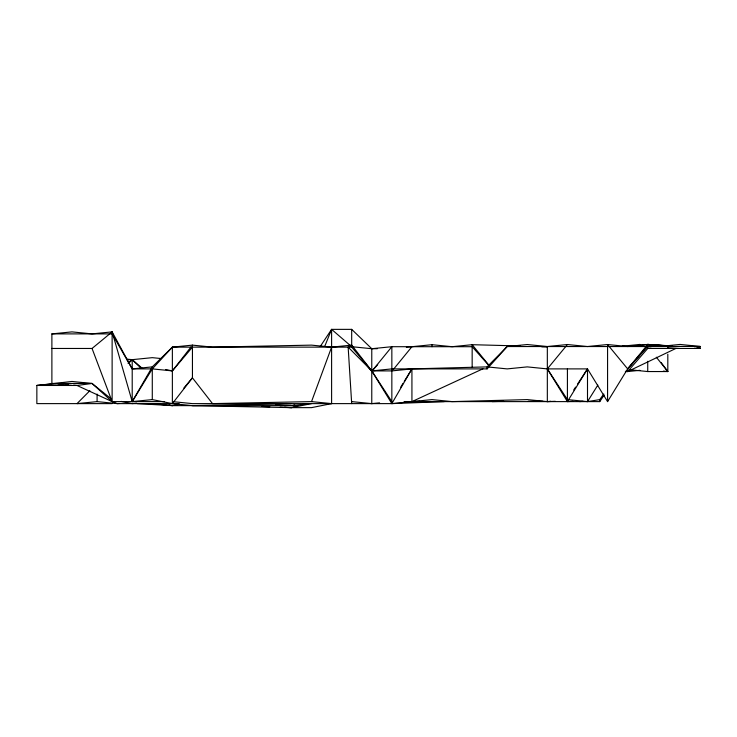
<?xml version="1.0" encoding="UTF-8"?>
<svg xmlns="http://www.w3.org/2000/svg" width="737" height="737" viewBox="0 0 737 737"><rect width="100%" height="100%" fill="white"/><g stroke="black" fill="none" stroke-linecap="round" stroke-linejoin="round"><path stroke-width="1.11" d="M331.604 347.136L311.53 345.128L212.523 347.136L192.44 345.128L192.44 377.851L212.523 403.618L311.53 401.61L331.604 347.136L351.687 345.128L371.77 370.904L391.844 401.61M324.768 346.27L331.604 329.365L351.687 329.365L371.77 348.712L377.344 348.712M350.849 345.985L331.604 329.365L331.604 403.618L311.53 407.635L291.447 407.635L192.44 405.626L172.366 403.618L152.283 399.601L132.209 401.61L152.283 366.888L172.366 347.136L192.44 345.128M667.814 348.454L667.814 345.791L647.731 344.529L627.657 346.537L607.574 344.529L587.5 346.537L567.416 344.529L547.333 346.537L527.259 344.529L507.176 346.537L487.102 366.888L411.928 368.896L391.844 403.618L192.44 403.618L173.481 401.72M51.885 383.535L51.885 333.889L71.968 331.88L92.051 333.889L112.125 331.88L132.209 401.61L152.283 368.896L172.366 347.136L351.687 347.136L371.77 370.904L391.844 403.618L444.264 401.61M400.707 387.174L403.065 383.332M404.245 381.407L411.928 368.896L391.844 370.904L371.77 370.904L348.15 347.136L351.687 345.128M371.77 370.904L391.844 368.896L487.102 368.896L507.176 346.537L667.814 346.537L647.731 344.529L627.657 368.896L607.574 401.61L587.5 368.896L567.416 401.61L547.333 368.896L527.259 366.888L507.176 368.896L488.216 366.998M597.836 385.092L587.5 401.61L567.416 399.601L547.333 368.896L567.416 344.529M573.69 390.011L575.579 387.128M577.458 384.244L587.5 368.896L547.333 368.896M320.309 346.408L331.604 329.365M404.116 401.61L599.752 401.61L604.147 395.041M599.752 401.61L599.752 399.601L603.769 393.991M191.058 346.906L172.366 370.904L152.283 368.896L132.209 368.896L112.125 333.889L51.885 333.889M638.482 346.224L639.909 344.437L622.065 346.224M393.282 369.55L411.928 346.703M192.44 347.136L172.366 370.904L165.668 369.559M183.835 388.04L192.44 377.851L172.366 403.618L172.366 347.136M639.55 355.206L627.657 368.896L627.657 371.549L625.427 371.549M641.789 352.636L644.018 350.066M377.712 364.612L371.77 371.31L369.532 368.795M89.859 390.721L77.007 403.618L97.091 401.61L117.165 403.618L179.054 403.618M128.993 362.761L132.209 359.665L152.283 357.657L161.21 358.55M128.026 363.277L132.209 359.665L142.25 368.334M51.885 348.463L92.051 348.463L112.125 331.88L132.209 368.896L152.283 366.888L152.283 399.601M675.958 348.417L627.657 371.549L625.427 371.328M411.928 368.896L411.928 401.61L482.919 368.813M297.785 405.737L291.447 407.635L280.069 407.174M137.248 403.618L172.366 405.626L179.054 404.291M294.791 404.963L291.447 405.626L172.366 405.626L152.283 403.618M599.752 399.601L587.5 401.61L587.5 368.896M111.25 398.901L92.051 383.461L77.007 385.469L36.85 385.469L36.85 403.618L112.125 403.618M352.802 346.814L371.77 348.712L391.844 346.703L472.159 346.703L489.267 365.957M406.345 347.265L432.002 344.695L452.085 346.703L472.159 344.695L520 345.975M55.809 383.572L36.85 385.469L71.968 381.453L92.051 383.461L112.125 401.61L117.165 403.618L119.431 403.489M641.043 345.1L647.731 344.437L672.264 345.957M664.452 345.994L680.067 344.437L700.15 346.445L700.15 348.454L647.731 348.454L627.657 371.549L639.928 370.324M136.667 403.176L132.209 403.618L121.052 401.389M351.687 401.61L371.77 403.618L379.573 402.844M542.865 401.278L528.125 401.306M550.686 401.278L547.333 401.61L527.259 399.601L452.085 401.61L432.002 399.601L391.844 403.618L391.844 346.703L371.77 371.31L366.75 365.156M579.678 401.61L583.022 401.278M651.075 348.242L647.731 348.454L647.731 344.529M667.805 347.201L680.067 346.445M572.99 401.269L567.416 401.61L567.416 368.896M411.928 401.61L419.897 401.306M555.311 401.306L547.333 401.61L547.333 346.537M667.814 345.791L647.731 346.537L627.657 368.896L607.574 344.529L607.574 401.61M492.242 401.61L503.629 401.306M192.44 405.626L291.447 403.618L285.689 403.507M622.065 346.445L624.294 346.445M667.796 346.445L700.15 346.445M541.64 346.703L547.333 346.703L541.64 346.556M126.626 359.665L132.209 359.665L140.242 367.404M629.886 369.762L647.731 371.549L667.814 371.549L667.814 354.221M92.051 383.461L51.885 383.461L71.968 385.469M164.554 401.61L112.125 401.61L77.007 385.469L73.663 385.138M694.457 348.233L700.15 348.454L697.921 348.223M275.518 404.982L291.447 405.626L311.53 403.618L291.447 407.635L284.62 407.22M261.865 406.437L269.825 406.76M696.806 348.242L700.15 348.454L696.732 348.186M653.304 345.349L647.731 344.437L668.247 346.003M647.731 344.437L656.658 345.331M661.117 345.773L663.355 345.994M663.355 371.107L667.814 371.549L661.117 362.512M126.626 359.112L132.209 359.665L132.209 401.61M311.53 401.61L331.604 403.618M58.048 383.572L60.277 383.793M65.851 384.355L68.08 384.576M169.022 404.963L172.366 405.626M488.659 364.907L472.159 344.695L472.159 367.293M363.875 361.646L365.312 363.405M656.335 357.205L667.814 371.549M92.051 348.463L112.125 401.61L112.125 331.88M348.15 347.136L351.687 403.618M647.731 361.277L647.731 371.549M639.909 344.437L639.909 346.445M487.102 366.888L487.102 368.896M432.002 344.695L432.002 346.703M371.77 348.712L371.77 403.618M351.687 329.365L351.687 347.136M97.091 394.083L97.091 401.61"/></g></svg>
